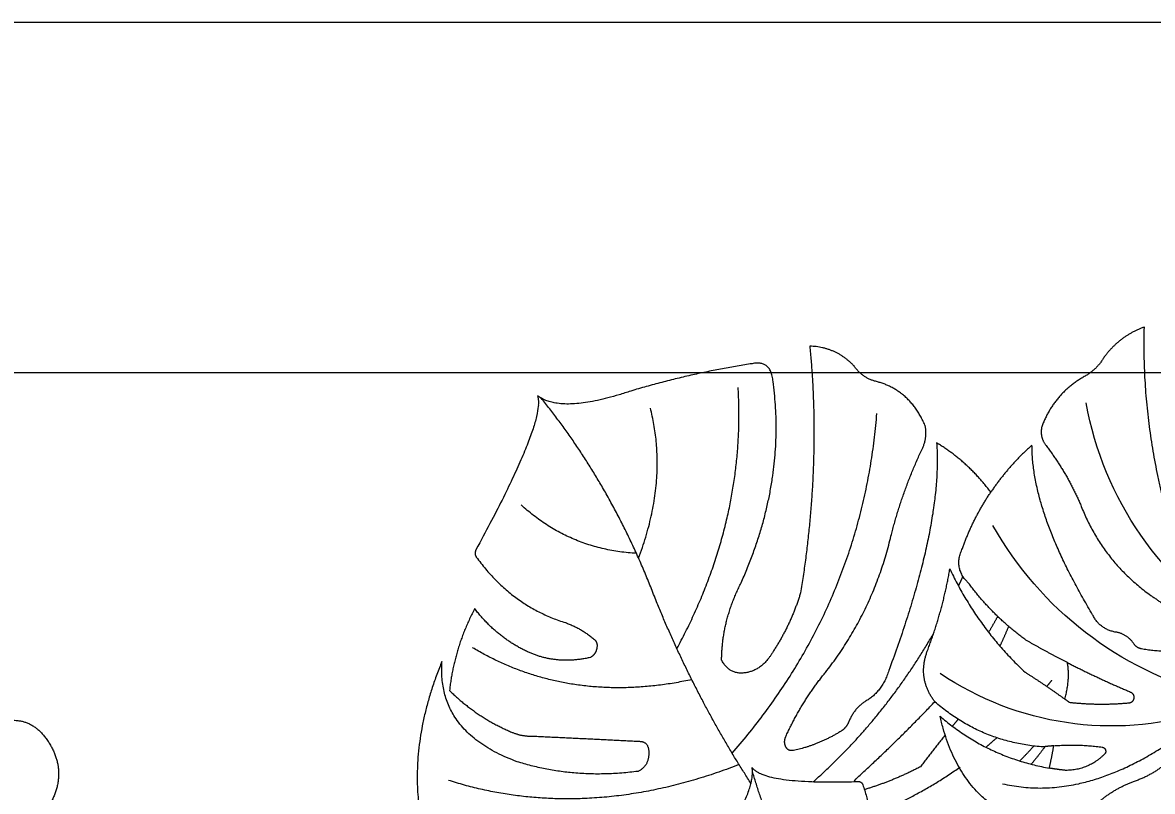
# Model space of a CAD drawing. Header units: inches. Extents: x 17146 to 31738, y -8920 to -2452.
# Drawn here: x 21354.46 to 21370.6, y -5310.45 to -5299.47 of the extents above; entities that cross this region are included whole.
import ezdxf

# ---------------------------------------------------------------- set-up
doc = ezdxf.new("R2010")
doc.units = ezdxf.units.IN
doc.header["$LTSCALE"] = 25
doc.header["$MEASUREMENT"] = 0
doc.header["$PDMODE"] = 3
doc.layers.get('Defpoints').update_dxf_attribs({"color": 251})
for name, color, linetype, lineweight in [('Dim-external', 151, 'Continuous', 9), ('Furniture', 125, 'Continuous', 20), ('plants', 105, 'Continuous', 18)]:
    doc.layers.add(name, color=color, linetype=linetype, lineweight=lineweight)
doc.styles.add('int text 1in-8ft', font='trebuc.ttf', dxfattribs={"height": 7})
doc.dimstyles.new('dim 1in-8ft', dxfattribs={"dimtxt": 7, "dimasz": 2, "dimexe": 6, "dimexo": 6, "dimgap": 1, "dimtad": 1, "dimdec": 0, "dimzin": 0, "dimdsep": 46, "dimlunit": 4, "dimtxsty": 'int text 1in-8ft', "dimblk": 'DOT', "dimcen": 4, "dimdle": 6, "dimclrt": 7, "dimadec": 0, "dimazin": 0, "dimtfac": 1, "dimtdec": 0, "dimtofl": 0, "dimtmove": 0, "dimatfit": 3, "dimfxl": 6, "dimfxlon": 1, "dimtolj": 1, "dimtzin": 0, "dimarcsym": 0})

# ---------------------------------------------------------------- blocks, each defined once
blk = doc.blocks.new('Monstera_86')
at = {"layer": 'plants'}
for points, degree in [([(0.85357, 0.59997), (0.89471, 0.53526), (0.91648, 0.46174)], 2), ([(0.57123, 0.44038), (0.58202, 0.50285), (0.6131, 0.55812)], 2), ([(0.82812, 0.47234), (0.81493, 0.51003), (0.82103, 0.54949)], 2), ([(1.16517, 0.37363), (1.1974, 0.4516), (1.17724, 0.52082)], 2), ([(0.94244, 0.51565), (0.91444, 0.47997), (0.91663, 0.45868)], 2), ([(0.69393, 0.5024), (0.74997, 0.48822), (0.7662, 0.41754)], 2), ([(0.64791, 0.49475), (0.63256, 0.47779), (0.61117, 0.46968)], 2), ([(0.82181, 0.49611), (0.78495, 0.48288), (0.7502, 0.4582)], 2), ([(0.92715, 0.45627), (1.0501, 0.50386), (1.16005, 0.46887)], 2), ([(0.71614, 0.47152), (0.64442, 0.48833), (0.56194, 0.4237)], 2), ([(0.78195, 0.45803), (0.80416, 0.46956), (0.8268, 0.47628)], 2), ([(0.8316, 0.46978), (0.82898, 0.46987), (0.82812, 0.47234)], 2), ([(0.91769, 0.47121), (0.9613, 0.40391), (0.99331, 0.32594)], 2), ([(0.61117, 0.46968), (0.58649, 0.46145), (0.57123, 0.44038)], 2), ([(0.83317, 0.46731), (0.80095, 0.43805), (0.7704, 0.40588)], 2), ([(0.86769, 0.4699), (0.81138, 0.42021), (0.77131, 0.35117)], 2), ([(0.91663, 0.45868), (0.90691, 0.47219), (0.8316, 0.46978)], 2), ([(0.83491, 0.46988), (0.83427, 0.4684), (0.83317, 0.46731)], 2), ([(0.99946, 0.44763), (0.99979, 0.45772), (1.00814, 0.46164)], 2), ([(1.00814, 0.46164), (1.05909, 0.46838), (1.1049, 0.45395)], 2), ([(0.63458, 0.44801), (0.64737, 0.46073), (0.66541, 0.46088)], 2), ([(0.66541, 0.46088), (0.67209, 0.46021), (0.6787, 0.45904)], 2), ([(0.6787, 0.45904), (0.67659, 0.45025), (0.67512, 0.44118)], 2), ([(0.7662, 0.41754), (0.72817, 0.45035), (0.6787, 0.45904)], 2), ([(0.68212, 0.44189), (0.68745, 0.4491), (0.69312, 0.4559)], 2), ([(0.7023, 0.45325), (0.69654, 0.44756), (0.69109, 0.44138)], 2), ([(0.76199, 0.43245), (0.77216, 0.44503), (0.78195, 0.45803)], 2), ([(1.1049, 0.45395), (1.16917, 0.43031), (1.16517, 0.37363)], 2), ([(0.63364, 0.44462), (0.63304, 0.44661), (0.63458, 0.44801)], 2), ([(0.6363, 0.44231), (0.63424, 0.44263), (0.63364, 0.44462)], 2), ([(0.93273, 0.4471), (0.82923, 0.32914), (0.81679, 0.17525)], 2), ([(0.84528, 0.42936), (0.86412, 0.44095), (0.88364, 0.4449)], 2), ([(0.88364, 0.4449), (0.88801, 0.44582), (0.88989, 0.44168)], 2), ([(1.00737, 0.43759), (0.99914, 0.43755), (0.99946, 0.44763)], 2), ([(0.55647, 0.41466), (0.62847, 0.43616), (0.70358, 0.42495), (0.76617, 0.38338)], 3), ([(0.67512, 0.44118), (0.65564, 0.43958), (0.6363, 0.44231)], 2), ([(0.67512, 0.44118), (0.67946, 0.44153), (0.68378, 0.44211)], 2), ([(0.68378, 0.44211), (0.73295, 0.43843), (0.77021, 0.40613)], 2), ([(0.72938, 0.44219), (0.72492, 0.43849), (0.72054, 0.43462)], 2), ([(0.88989, 0.44168), (0.89177, 0.43755), (0.88924, 0.43262)], 2), ([(1.09181, 0.43349), (1.04956, 0.43541), (1.00737, 0.43759)], 2), ([(0.75163, 0.41986), (0.75397, 0.42267), (0.7563, 0.42549)], 2), ([(0.83937, 0.422), (0.84134, 0.42683), (0.84528, 0.42936)], 2), ([(0.88924, 0.43262), (0.87618, 0.40428), (0.85677, 0.38095)], 2), ([(1.10939, 0.43025), (1.10117, 0.43374), (1.09181, 0.43349)], 2), ([(1.15911, 0.39697), (1.13707, 0.41855), (1.10939, 0.43025)], 2), ([(0.82539, 0.40522), (0.83468, 0.41075), (0.83937, 0.422)], 2), ([(0.6145, 0.40702), (0.63848, 0.40929), (0.66242, 0.40663)], 2), ([(0.54816, 0.40045), (0.62328, 0.38027), (0.68539, 0.33233), (0.72394, 0.26476)], 3), ([(0.61367, 0.39814), (0.6107, 0.39958), (0.61101, 0.40287)], 2), ([(0.61101, 0.40287), (0.61131, 0.40615), (0.6145, 0.40702)], 2), ([(0.66242, 0.40663), (0.66437, 0.40519), (0.66633, 0.40376)], 2), ([(0.66633, 0.40376), (0.66182, 0.38858), (0.66414, 0.37462)], 2), ([(0.69806, 0.3823), (0.68183, 0.39248), (0.66633, 0.40376)], 2), ([(0.77021, 0.40613), (0.78477, 0.38713), (0.77619, 0.36479)], 2), ([(0.80726, 0.38099), (0.81221, 0.39741), (0.82539, 0.40522)], 2), ([(0.66414, 0.37462), (0.63933, 0.3873), (0.61367, 0.39814)], 2), ([(0.68068, 0.39366), (0.67861, 0.39121), (0.67657, 0.38871)], 2), ([(0.96504, 0.38822), (1.06238, 0.40919), (1.14065, 0.3627)], 2), ([(1.13899, 0.33141), (1.15549, 0.36299), (1.15911, 0.39697)], 2), ([(0.75831, 0.29961), (0.73615, 0.34676), (0.69806, 0.3823)], 2), ([(0.76896, 0.19865), (0.7641, 0.26473), (0.80726, 0.38099)], 2), ([(0.85677, 0.38095), (0.81954, 0.33273), (0.8055, 0.27325)], 2), ([(0.89993, 0.3658), (0.90837, 0.38049), (0.92169, 0.38266)], 2), ([(0.92169, 0.38266), (0.935, 0.38484), (0.94116, 0.37253)], 2), ([(0.66414, 0.37462), (0.68103, 0.36599), (0.69748, 0.35653)], 2), ([(0.94116, 0.37253), (0.94096, 0.34089), (0.92553, 0.31071)], 2), ([(1.04628, 0.37049), (1.07261, 0.37642), (1.0951, 0.36657)], 2), ([(0.56782, 0.3642), (0.58643, 0.3671), (0.60493, 0.36359)], 2), ([(0.60493, 0.36359), (0.6088, 0.36278), (0.61098, 0.35948)], 2), ([(0.77619, 0.36479), (0.7641, 0.33307), (0.75831, 0.29961)], 2), ([(0.87792, 0.31868), (0.88558, 0.34381), (0.89993, 0.3658)], 2), ([(0.97698, 0.36338), (0.92161, 0.26095), (0.92789, 0.15436)], 2), ([(1.04304, 0.35607), (1.04012, 0.35855), (1.04122, 0.36346)], 2), ([(1.04122, 0.36346), (1.04233, 0.36837), (1.04628, 0.37049)], 2), ([(1.0951, 0.36657), (1.12089, 0.35504), (1.13899, 0.33141)], 2), ([(0.61098, 0.35948), (0.61616, 0.35182), (0.62527, 0.35024)], 2), ([(0.69748, 0.35653), (0.72389, 0.33728), (0.74334, 0.31102)], 2), ([(0.71127, 0.34558), (0.71462, 0.35351), (0.71825, 0.36132)], 2), ([(1.06631, 0.34258), (1.05353, 0.34716), (1.04304, 0.35607)], 2), ([(0.52157, 0.35064), (0.58937, 0.30993), (0.63489, 0.24429), (0.64925, 0.16652)], 3), ([(0.59748, 0.32076), (0.57764, 0.33361), (0.56342, 0.3525)], 2), ([(0.62527, 0.35024), (0.63819, 0.34804), (0.64397, 0.33627)], 2), ([(0.72725, 0.35032), (0.72349, 0.34407), (0.71995, 0.33765)], 2), ([(0.64397, 0.33627), (0.69254, 0.25553), (0.69255, 0.20044)], 2), ([(1.13768, 0.29004), (1.1097, 0.32905), (1.06631, 0.34258)], 2), ([(0.99331, 0.32594), (1.02827, 0.23356), (1.08567, 0.16288)], 2), ([(0.65307, 0.24949), (0.63578, 0.29332), (0.59748, 0.32076)], 2), ([(0.8705, 0.12124), (0.86126, 0.21696), (0.87792, 0.31868)], 2), ([(0.74334, 0.31102), (0.75592, 0.29889), (0.74826, 0.28318)], 2), ([(0.75139, 0.31331), (0.74951, 0.30934), (0.74769, 0.30534)], 2), ([(0.92553, 0.31071), (0.88898, 0.22885), (0.89999, 0.1495)], 2), ([(1.0077, 0.291), (0.98364, 0.22756), (0.99823, 0.17076)], 2), ([(1.13776, 0.28385), (1.13952, 0.28749), (1.13768, 0.29004)], 2), ([(0.74826, 0.28318), (0.73976, 0.25922), (0.72554, 0.23814)], 2), ([(1.00945, 0.2871), (1.06276, 0.28407), (1.10169, 0.24839)], 2), ([(1.08859, 0.16098), (1.08209, 0.18182), (1.13776, 0.28385)], 2), ([(0.8055, 0.27325), (0.79635, 0.23693), (0.78006, 0.20259)], 2), ([(0.58192, 0.26368), (0.6046, 0.18643), (0.60254, 0.10595)], 2), ([(0.68185, 0.20016), (0.66418, 0.22291), (0.65307, 0.24949)], 2), ([(0.69255, 0.20044), (0.71142, 0.21721), (0.72554, 0.23814)], 2), ([(0.72554, 0.23814), (0.74396, 0.21361), (0.76896, 0.19865)], 2), ([(0.68475, 0.18595), (0.68634, 0.19368), (0.68185, 0.20016)], 2), ([(0.78006, 0.20259), (0.77598, 0.19302), (0.77831, 0.18438)], 2), ([(0.6499, 0.14514), (0.67497, 0.15902), (0.68475, 0.18595)], 2), ([(0.77831, 0.18438), (0.79082, 0.15598), (0.818, 0.14934)], 2), ([(1.01391, 0.15716), (1.06906, 0.1758), (1.08859, 0.16098)], 2), ([(0.91669, 0.13528), (0.96515, 0.14262), (1.01391, 0.15716)], 2), ([(0.6347, 0.12989), (0.6402, 0.1396), (0.6499, 0.14514)], 2), ([(0.818, 0.14934), (0.82853, 0.14657), (0.83509, 0.13711)], 2), ([(0.89999, 0.1495), (0.9015, 0.13202), (0.91669, 0.13528)], 2), ([(0.83509, 0.13711), (0.84949, 0.12192), (0.8705, 0.12124)], 2), ([(0.60254, 0.10595), (0.62222, 0.11307), (0.6347, 0.12989)], 2)]:
    blk.add_open_spline(points, degree=degree, dxfattribs=at)
blk = doc.blocks.new('Dracaena deremensis_38')
at = {"layer": 'plants'}
for points in [[(0.40864, 0.48799), (0.43832, 0.50123), (0.4613, 0.47825)], [(0.4613, 0.47825), (0.48428, 0.45527), (0.47104, 0.42559)]]:
    blk.add_open_spline(points, degree=2, dxfattribs=at)
blk = doc.blocks.new('_Dot')
at = {"color": 0, "linetype": 'ByBlock', "lineweight": -2}
blk.add_line((-0.5, 0), (-1, 0), dxfattribs=at)
at = {"color": 0, "linetype": 'ByBlock', "const_width": 0.5}
blk.add_lwpolyline([(-0.25, 0, 1), (0.25, 0, 1)], format="xyb", close=True, dxfattribs=at)
blk = doc.blocks.new('*D134')
at = {"layer": 'Defpoints', "color": 0, "transparency": 16777216}
for p in [(21049.87, -5305.879), (21630.87, -5352.743), (21624.936, -5426.305)]:
    blk.add_point(p, dxfattribs=at)
at = {"layer": 'Dim-external', "color": 0, "lineweight": -2, "transparency": 16777216}
for p, q in [((21044.419, -5373.461), (21043.454, -5385.422)), ((21045.93, -5379.602), (21622.943, -5426.145)), ((21625.419, -5420.325), (21624.454, -5432.286))]:
    blk.add_line(p, q, dxfattribs=at)
at = {"layer": 'Dim-external', "color": 0, "lineweight": -2, "transparency": 16777216, "xscale": 2, "yscale": 2, "zscale": 2}
for p, rotation in [((21043.936, -5379.441), 175.3884517382374), ((21624.936, -5426.305), 355.3884517382374)]:
    blk.add_blockref('_Dot', p, dxfattribs=dict(at, rotation=rotation))
at = {"layer": 'Dim-external', "color": 7, "transparency": 16777216, "insert": (21334.803, -5398.327), "char_height": 7, "attachment_point": 5, "rotation": 355.3885, "style": 'int text 1in-8ft'}
blk.add_mtext('\\A1;48\'-7"', dxfattribs=at)

msp = doc.modelspace()

# ---------------------------------------------------------------- linework, layer by layer
at = {"layer": 'Furniture'}
for points in [[(21434.87, -5319.643), (21434.87, -5310.467, 0.414214), (21423.87, -5299.467), (21317.87, -5299.467)], [(21429.87, -5319.643), (21429.87, -5310.467, 0.414214), (21423.87, -5304.467), (21317.87, -5304.467)]]:
    msp.add_lwpolyline(points, format="xyb", dxfattribs=at)

# ---------------------------------------------------------------- block references
at = {"layer": 'plants'}
for name, p, xscale, yscale, zscale, rotation in [('Monstera_86', (21381.237, -5301.925), 17.83789353146952, 17.83789353146952, 17.83789353146952, 180), ('Dracaena deremensis_38', (21346.765, -5316.536), 14.79689686942934, 16.8034679133183, 14.79689686942934, 350.3447531474907)]:
    msp.add_blockref(name, p, dxfattribs=dict(at, xscale=xscale, yscale=yscale, zscale=zscale, rotation=rotation))

# ---------------------------------------------------------------- dimensions: what is measured, and where the dimension line sits
at = {"layer": 'Dim-external'}
dim = msp.add_aligned_dim(p1=(21049.87, -5305.879), p2=(21630.87, -5352.743), distance=-73.801, dimstyle='dim 1in-8ft', dxfattribs=at)
dim.commit()
dim.dimension.update_dxf_attribs({"geometry": '*D134', "text_midpoint": (21334.803, -5398.327)})

doc.saveas('drawing.dxf')
